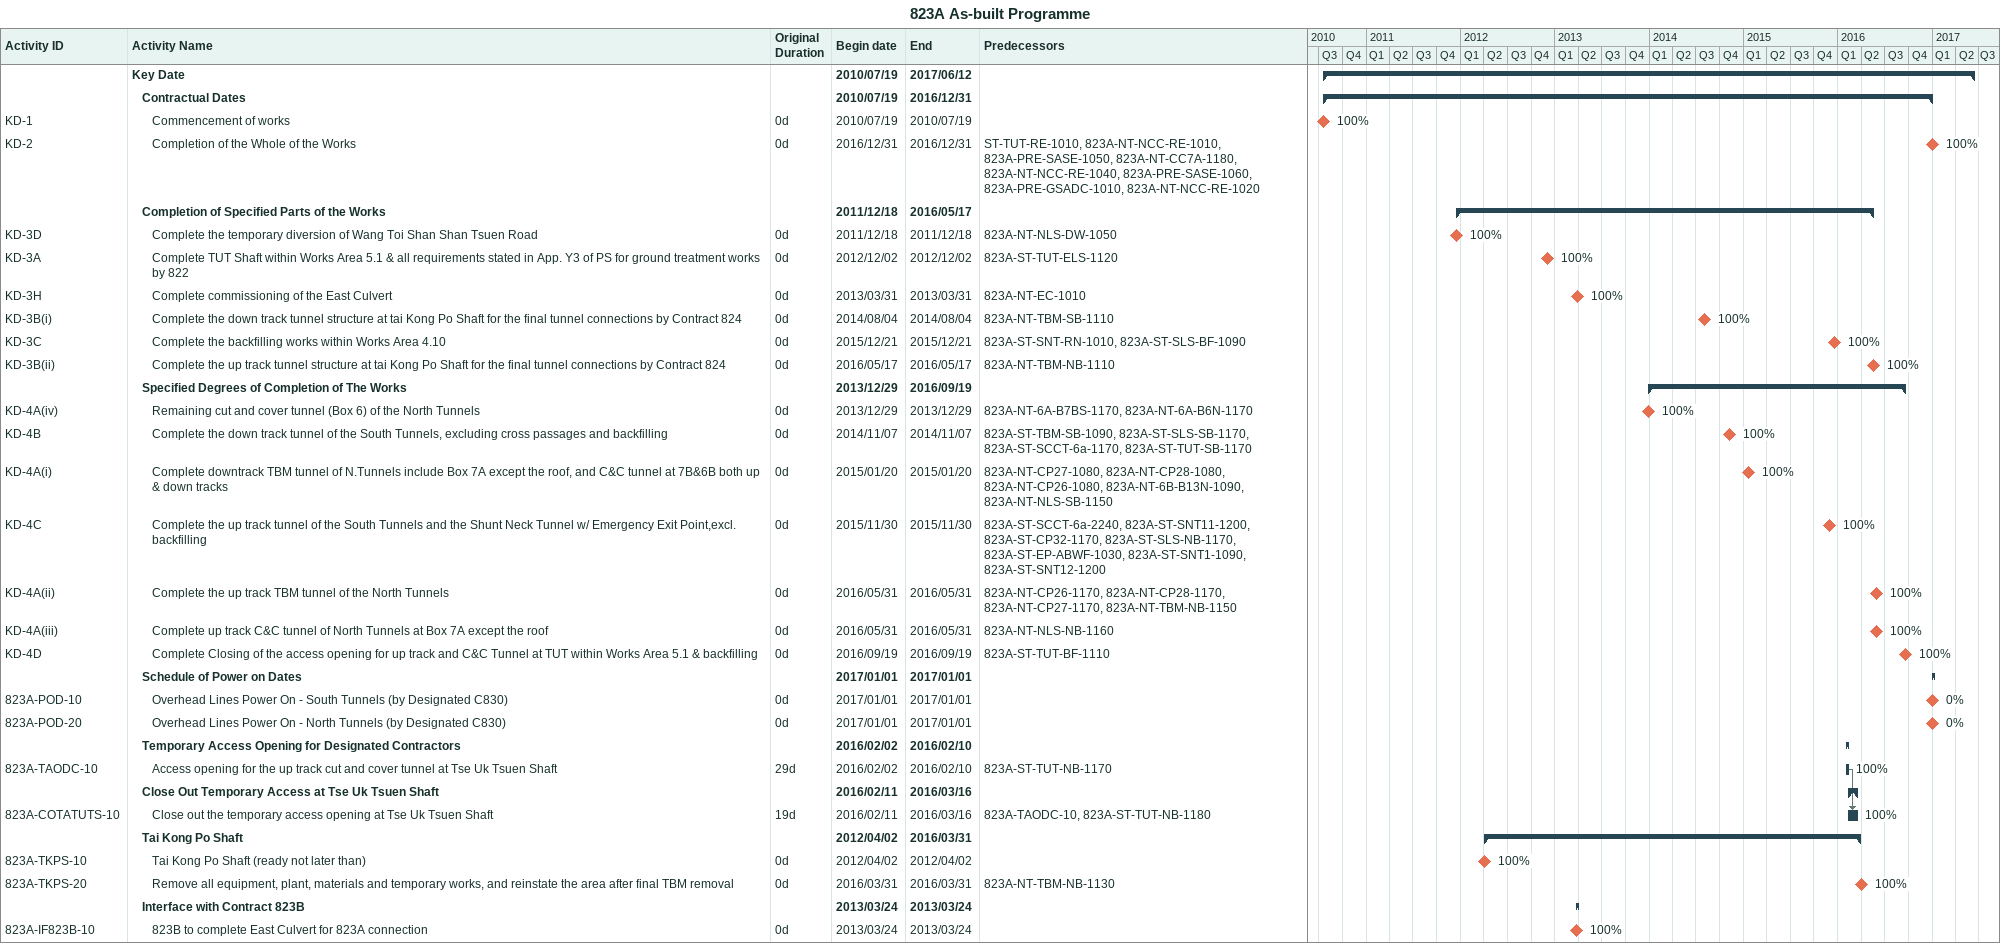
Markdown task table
823A As-built Programme

| ID | Level | Task | Original duration | Start | Finish | Predecessors | % complete |
|---|---|---|---|---|---|---|---|
|  | 1 | **Key Date** |  | 2010-07-19 | 2017-06-12 |  |  |
|  | 2 | **Contractual Dates** |  | 2010-07-19 | 2016-12-31 |  |  |
| KD-1 | 3 | Commencement of works | 0d | 2010-07-19 | 2010-07-19 |  | 100 |
| KD-2 | 3 | Completion of the Whole of the Works | 0d | 2016-12-31 | 2016-12-31 | ST-TUT-RE-1010, 823A-NT-NCC-RE-1010, 823A-PRE-SASE-1050, 823A-NT-CC7A-1180, 823A-NT-NCC-RE-1040, 823A-PRE-SASE-1060, 823A-PRE-GSADC-1010, 823A-NT-NCC-RE-1020 | 100 |
|  | 2 | **Completion of Specified Parts of the Works** |  | 2011-12-18 | 2016-05-17 |  |  |
| KD-3D | 3 | Complete the temporary diversion of Wang Toi Shan Shan Tsuen Road | 0d | 2011-12-18 | 2011-12-18 | 823A-NT-NLS-DW-1050 | 100 |
| KD-3A | 3 | Complete TUT Shaft within Works Area 5.1 & all requirements stated in App. Y3 of PS for ground treatment works by 822 | 0d | 2012-12-02 | 2012-12-02 | 823A-ST-TUT-ELS-1120 | 100 |
| KD-3H | 3 | Complete commissioning of the East Culvert | 0d | 2013-03-31 | 2013-03-31 | 823A-NT-EC-1010 | 100 |
| KD-3B(i) | 3 | Complete the down track tunnel structure at tai Kong Po Shaft for the final tunnel connections by Contract 824 | 0d | 2014-08-04 | 2014-08-04 | 823A-NT-TBM-SB-1110 | 100 |
| KD-3C | 3 | Complete the backfilling works within Works Area 4.10 | 0d | 2015-12-21 | 2015-12-21 | 823A-ST-SNT-RN-1010, 823A-ST-SLS-BF-1090 | 100 |
| KD-3B(ii) | 3 | Complete the up track tunnel structure at tai Kong Po Shaft for the final tunnel connections by Contract 824 | 0d | 2016-05-17 | 2016-05-17 | 823A-NT-TBM-NB-1110 | 100 |
|  | 2 | **Specified Degrees of Completion of The Works** |  | 2013-12-29 | 2016-09-19 |  |  |
| KD-4A(iv) | 3 | Remaining cut and cover tunnel (Box 6) of the North Tunnels | 0d | 2013-12-29 | 2013-12-29 | 823A-NT-6A-B7BS-1170, 823A-NT-6A-B6N-1170 | 100 |
| KD-4B | 3 | Complete the down track tunnel of the South Tunnels, excluding cross passages and backfilling | 0d | 2014-11-07 | 2014-11-07 | 823A-ST-TBM-SB-1090, 823A-ST-SLS-SB-1170, 823A-ST-SCCT-6a-1170, 823A-ST-TUT-SB-1170 | 100 |
| KD-4A(i) | 3 | Complete downtrack TBM tunnel of N.Tunnels include Box 7A except the roof, and C&C tunnel at 7B&6B both up & down tracks | 0d | 2015-01-20 | 2015-01-20 | 823A-NT-CP27-1080, 823A-NT-CP28-1080, 823A-NT-CP26-1080, 823A-NT-6B-B13N-1090, 823A-NT-NLS-SB-1150 | 100 |
| KD-4C | 3 | Complete the up track tunnel of the South Tunnels and the Shunt Neck Tunnel w/ Emergency Exit Point,excl. backfilling | 0d | 2015-11-30 | 2015-11-30 | 823A-ST-SCCT-6a-2240, 823A-ST-SNT11-1200, 823A-ST-CP32-1170, 823A-ST-SLS-NB-1170, 823A-ST-EP-ABWF-1030, 823A-ST-SNT1-1090, 823A-ST-SNT12-1200 | 100 |
| KD-4A(ii) | 3 | Complete the up track TBM tunnel of the North Tunnels | 0d | 2016-05-31 | 2016-05-31 | 823A-NT-CP26-1170, 823A-NT-CP28-1170, 823A-NT-CP27-1170, 823A-NT-TBM-NB-1150 | 100 |
| KD-4A(iii) | 3 | Complete up track C&C tunnel of North Tunnels at Box 7A except the roof | 0d | 2016-05-31 | 2016-05-31 | 823A-NT-NLS-NB-1160 | 100 |
| KD-4D | 3 | Complete Closing of the access opening for up track and C&C Tunnel at TUT within Works Area 5.1 & backfilling | 0d | 2016-09-19 | 2016-09-19 | 823A-ST-TUT-BF-1110 | 100 |
|  | 2 | **Schedule of Power on Dates** |  | 2017-01-01 | 2017-01-01 |  |  |
| 823A-POD-10 | 3 | Overhead Lines Power On - South Tunnels (by Designated C830) | 0d | 2017-01-01 | 2017-01-01 |  | 0 |
| 823A-POD-20 | 3 | Overhead Lines Power On - North Tunnels (by Designated C830) | 0d | 2017-01-01 | 2017-01-01 |  | 0 |
|  | 2 | **Temporary Access Opening for Designated Contractors** |  | 2016-02-02 | 2016-02-10 |  |  |
| 823A-TAODC-10 | 3 | Access opening for the up track cut and cover tunnel at Tse Uk Tsuen Shaft | 29d | 2016-02-02 | 2016-02-10 | 823A-ST-TUT-NB-1170 | 100 |
|  | 2 | **Close Out Temporary Access at Tse Uk Tsuen Shaft** |  | 2016-02-11 | 2016-03-16 |  |  |
| 823A-COTATUTS-10 | 3 | Close out the temporary access opening at Tse Uk Tsuen Shaft | 19d | 2016-02-11 | 2016-03-16 | 823A-TAODC-10, 823A-ST-TUT-NB-1180 | 100 |
|  | 2 | **Tai Kong Po Shaft** |  | 2012-04-02 | 2016-03-31 |  |  |
| 823A-TKPS-10 | 3 | Tai Kong Po Shaft (ready not later than) | 0d | 2012-04-02 | 2012-04-02 |  | 100 |
| 823A-TKPS-20 | 3 | Remove all equipment, plant, materials and temporary works, and reinstate the area after final TBM removal | 0d | 2016-03-31 | 2016-03-31 | 823A-NT-TBM-NB-1130 | 100 |
|  | 2 | **Interface with Contract 823B** |  | 2013-03-24 | 2013-03-24 |  |  |
| 823A-IF823B-10 | 3 | 823B to complete East Culvert for 823A connection | 0d | 2013-03-24 | 2013-03-24 |  | 100 |
